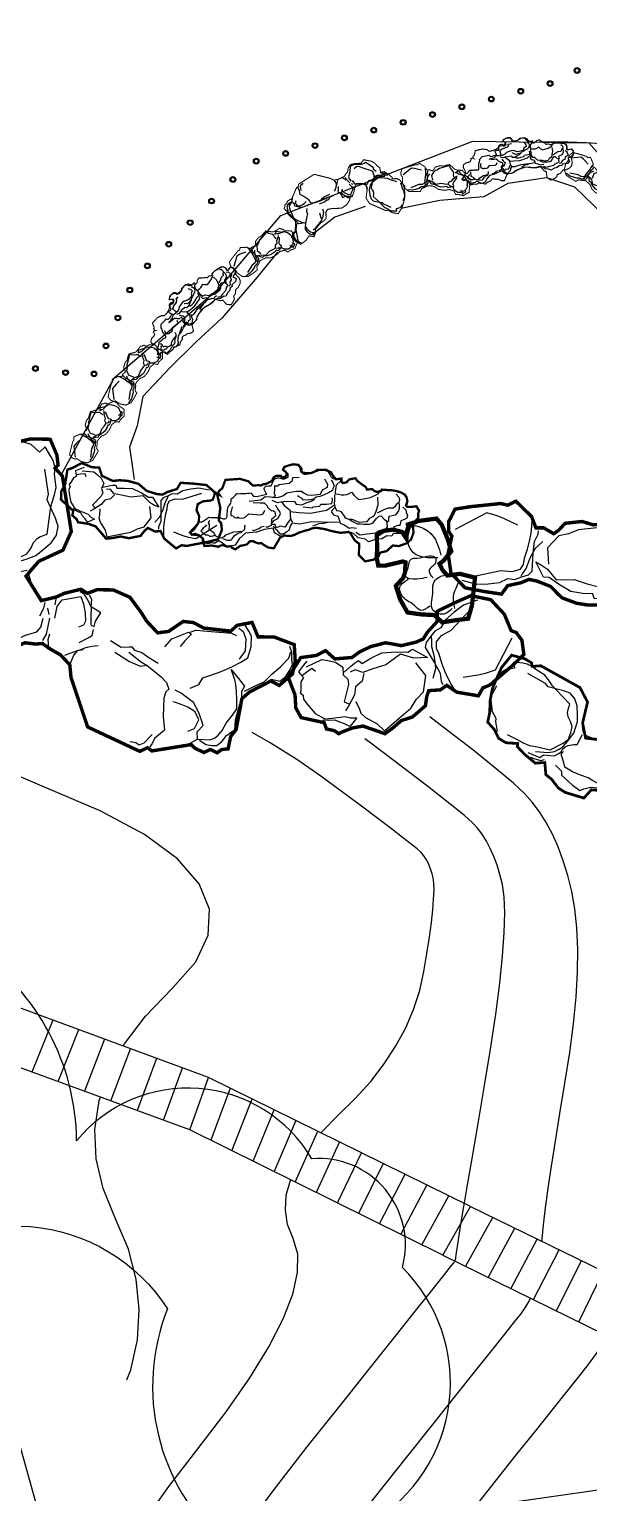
# Model space of a CAD drawing. Extents: x 351134 to 737836, y 2693212 to 3319468.
# Drawn here: x 497323 to 512053, y 3189061 to 3227556 of the extents above; entities that cross this region are included whole.
import ezdxf

# ---------------------------------------------------------------- set-up
doc = ezdxf.new("R2010")
doc.units = 0
doc.linetypes.add('0', pattern=[1, 1])
for name, color, linetype in [('00景观层', 10, 'CONTINUOUS'), ('01佛教小品', 2, 'CONTINUOUS'), ('01小品', 2, 'CONTINUOUS'), ('DGX', 8, 'CONTINUOUS'), ('地类界', 2, '0'), ('房屋2', 8, '0'), ('石头', 4, 'CONTINUOUS')]:
    doc.layers.add(name, color=color, linetype=linetype)

# ---------------------------------------------------------------- blocks, each defined once
blk = doc.blocks.new('石5')
at = {"layer": '石头', "linetype": 'Continuous'}
for p, q in [((637, 1047), (603, 1013)), ((739, 1013), (637, 1047)), ((338, 911), (263, 870)), ((426, 945), (338, 911)), ((535, 972), (426, 945)), ((426, 897), (487, 904)), ((487, 904), (549, 897)), ((603, 1013), (535, 972)), ((882, 952), (739, 1013)), ((896, 911), (882, 952)), ((978, 870), (896, 911)), ((263, 870), (256, 823)), ((256, 823), (276, 659)), ((365, 816), (426, 897)), ((549, 897), (596, 884)), ((596, 884), (685, 884)), ((685, 884), (780, 877)), ((780, 877), (876, 857)), ((876, 857), (910, 802)), ((910, 802), (951, 748)), ((1025, 775), (985, 734)), ((1141, 802), (1025, 775)), ((1236, 797), (1100, 763)), ((1148, 870), (1114, 850)), ((1168, 843), (1141, 802)), ((1216, 877), (1148, 870)), ((1311, 836), (1168, 843)), ((1271, 877), (1216, 877)), ((276, 659), (269, 557)), ((944, 646), (916, 619)), ((964, 647), (937, 579)), ((957, 727), (944, 700)), ((964, 680), (944, 646)), ((951, 748), (957, 727)), ((985, 734), (964, 707)), ((964, 707), (964, 680)), ((998, 688), (964, 647)), ((1087, 729), (978, 613)), ((1039, 729), (998, 688)), ((1100, 763), (1039, 729)), ((1107, 729), (1087, 729)), ((1230, 743), (1107, 729)), ((1318, 756), (1230, 743)), ((1393, 749), (1318, 756)), ((1468, 736), (1393, 749)), ((1591, 722), (1468, 736)), ((1700, 722), (1754, 627)), ((181, 530), (222, 483)), ((269, 557), (297, 510)), ((828, 578), (807, 455)), ((862, 591), (828, 578)), ((916, 619), (862, 591)), ((923, 532), (903, 471)), ((937, 579), (923, 532)), ((978, 613), (937, 552)), ((937, 552), (937, 464)), ((1754, 627), (1761, 593)), ((1761, 593), (1822, 539)), ((1822, 539), (1863, 450)), ((-4, 393), (-4, 284)), ((99, 503), (174, 483)), ((174, 483), (215, 455)), ((222, 483), (344, 408)), ((297, 510), (365, 462)), ((378, 401), (433, 394)), ((392, 483), (446, 428)), ((446, 428), (487, 401)), ((522, 418), (692, 460)), ((692, 460), (781, 453)), ((781, 453), (808, 426)), ((808, 426), (842, 358)), ((903, 471), (903, 423)), ((903, 423), (903, 341)), ((937, 464), (944, 409)), ((944, 409), (978, 362)), ((1863, 450), (1890, 389)), ((1890, 389), (1870, 253)), ((-99, 379), (-31, 318)), ((-31, 318), (-4, 270)), ((-4, 270), (-11, 223)), ((-4, 284), (-4, 250)), ((331, 367), (419, 313)), ((419, 313), (460, 251)), ((440, 326), (501, 292)), ((903, 341), (930, 267)), ((930, 267), (964, 178)), ((978, 362), (1018, 321)), ((1018, 321), (1039, 280)), ((1039, 280), (1046, 246)), ((-11, 141), (-24, 87)), ((-4, 196), (-11, 141)), ((-4, 250), (-4, 196)), ((57, 236), (71, 148)), ((71, 148), (78, 107)), ((188, 149), (188, 197)), ((215, 122), (188, 149)), ((446, 170), (433, 88)), ((460, 251), (446, 170)), ((964, 178), (1012, 110)), ((1046, 246), (1046, 185)), ((1046, 185), (1243, 83)), ((1870, 103), (1890, 144)), ((-936, 59), (-963, 38)), ((-963, 38), (-963, -9)), ((-909, 106), (-936, 59)), ((78, 107), (125, 80)), ((166, 87), (146, 66)), ((146, 66), (187, 39)), ((166, 87), (241, 59)), ((187, 39), (241, -29)), ((283, 102), (215, 122)), ((241, 59), (309, 32)), ((241, -29), (316, 32)), ((365, 88), (283, 102)), ((309, 32), (384, 39)), ((316, 32), (377, 5)), ((433, 88), (365, 88)), ((377, 5), (418, 12)), ((384, 39), (439, 53)), ((439, 53), (473, 80)), ((1012, 110), (1080, 69)), ((1080, 69), (1155, 69)), ((1155, 69), (1332, 83)), ((1243, 83), (1291, 56)), ((1291, 56), (1352, 8)), ((1332, 83), (1373, 56)), ((1352, 8), (1407, -26)), ((1373, 56), (1591, 15)), ((1747, 8), (1836, 56)), ((1774, -53), (1747, 8)), ((1836, 56), (1870, 103)), ((-991, -71), (-1011, -43)), ((-957, -105), (-991, -71)), ((-963, -9), (-916, -98)), ((-916, -213), (-957, -105)), ((-248, -125), (-316, -200)), ((-126, -30), (-248, -125)), ((-105, -98), (-126, -166)), ((-17, -30), (-105, -98)), ((1407, -26), (1522, -53)), ((1522, -53), (1570, -74)), ((1570, -74), (1631, -80)), ((1631, -80), (1679, -74)), ((1679, -74), (1774, -53)), ((-800, -241), (-916, -213)), ((-650, -302), (-800, -241)), ((-276, -213), (-344, -268)), ((-316, -200), (-330, -261)), ((-167, -145), (-276, -213)), ((-207, -254), (-269, -295)), ((-167, -200), (-207, -254)), ((-133, -186), (-167, -200)), ((-126, -166), (-133, -186)), ((-1105, -346), (-1087, -460)), ((-720, -385), (-706, -365)), ((-603, -336), (-650, -302)), ((-589, -370), (-603, -336)), ((-528, -370), (-589, -370)), ((-466, -343), (-528, -370)), ((-344, -268), (-466, -343)), ((-269, -295), (-344, -356)), ((-1101, -473), (-1155, -514)), ((-1087, -460), (-1128, -562)), ((-1087, -460), (-1026, -480)), ((-1026, -480), (-992, -548)), ((-992, -405), (-992, -467)), ((-992, -467), (-931, -528)), ((-856, -521), (-794, -473)), ((-794, -473), (-754, -426)), ((-774, -535), (-713, -494)), ((-754, -426), (-720, -385)), ((-713, -494), (-658, -460)), ((-658, -460), (-617, -419)), ((-229, -460), (-182, -541)), ((-112, -536), (-92, -441)), ((-1183, -562), (-1196, -603)), ((-1196, -603), (-1176, -657)), ((-1155, -514), (-1183, -562)), ((-1128, -562), (-1128, -603)), ((-1128, -603), (-1115, -643)), ((-992, -548), (-951, -548)), ((-951, -548), (-863, -548)), ((-931, -528), (-856, -521)), ((-863, -548), (-774, -535)), ((-645, -548), (-638, -630)), ((-638, -630), (-597, -684)), ((-236, -643), (-270, -589)), ((-182, -541), (-175, -698)), ((-1141, -753), (-1223, -713)), ((-1176, -657), (-1142, -711)), ((-1142, -711), (-1135, -739)), ((-1121, -808), (-1141, -753)), ((-1121, -793), (-1135, -739)), ((-1115, -643), (-1087, -691)), ((-1087, -691), (-1040, -745)), ((-1040, -745), (-992, -820)), ((-597, -684), (-597, -759)), ((-597, -759), (-597, -854)), ((-202, -718), (-236, -643)), ((-182, -766), (-236, -888)), ((-175, -698), (-202, -718)), ((-182, -711), (-182, -766)), ((-1040, -827), (-1121, -793)), ((-924, -909), (-1040, -827)), ((-992, -820), (-951, -875)), ((-951, -875), (-876, -902)), ((-597, -854), (-590, -956)), ((-236, -888), (-311, -1051)), ((-863, -949), (-924, -909)), ((-876, -902), (-808, -922)), ((-822, -963), (-863, -949)), ((-829, -990), (-815, -1099)), ((-788, -1004), (-822, -963)), ((-808, -922), (-747, -936)), ((-706, -977), (-788, -1004)), ((-747, -936), (-706, -943)), ((-706, -943), (-651, -943)), ((-611, -943), (-706, -977)), ((-651, -943), (-611, -943)), ((-590, -956), (-577, -1045)), ((-815, -1099), (-808, -1181)), ((-577, -1045), (-563, -1113)), ((-563, -1113), (-481, -1174)), ((-495, -1113), (-549, -1038)), ((-399, -1154), (-495, -1113)), ((-331, -1154), (-399, -1154)), ((-311, -1051), (-345, -1085)), ((-291, -1126), (-331, -1154)), ((-808, -1249), (-849, -1310)), ((-808, -1181), (-767, -1269)), ((-767, -1269), (-733, -1358)), ((-481, -1174), (-393, -1208)), ((-393, -1208), (-345, -1201)), ((-345, -1201), (-284, -1188)), ((-849, -1310), (-829, -1371)), ((-829, -1371), (-788, -1426)), ((-733, -1358), (-686, -1453)), ((-788, -1426), (-747, -1466)), ((-747, -1466), (-706, -1473)), ((-706, -1473), (-645, -1494)), ((-686, -1453), (-638, -1487)), ((-645, -1494), (-590, -1494))]:
    blk.add_line(p, q, dxfattribs=at)
at = {"layer": '石头', "const_width": 30}
blk.add_lwpolyline([(-262, -1121), (-282, -1253), (-418, -1260), (-467, -1393), (-589, -1537), (-728, -1497), (-827, -1436), (-882, -1293), (-821, -1238), (-849, -1030), (-882, -946), (-1121, -808), (-1163, -742), (-1257, -685), (-1244, -631), (-1257, -583), (-1210, -536), (-1216, -474), (-1155, -413), (-1114, -393), (-1051, -48), (-1012, -22), (-1019, 53), (-665, 413), (-208, 406), (-99, 379), (10, 427), (99, 503), (157, 543), (173, 603), (214, 685), (207, 787), (234, 882), (275, 912), (359, 955), (520, 998), (569, 1110), (780, 1117), (869, 1096), (971, 1028), (1046, 1001), (1100, 879), (1196, 919), (1339, 865), (1441, 811), (1448, 777), (1574, 811), (1666, 790), (1740, 715), (1836, 661), (1848, 552), (1884, 442), (1904, 307), (1897, 178), (1884, 47), (1823, -118), (1674, -127), (1587, -108), (1570, -74), (1482, -111), (1180, -56), (999, -23), (869, 100), (847, 334), (762, 482), (515, 428), (501, 292), (508, 214), (493, 66), (440, 24), (442, -66), (393, -199), (283, -316), (123, -365), (38, -384), (-92, -441), (-112, -536), (-72, -686), (-112, -768), (-187, -836), (-291, -1051), (-262, -1121)], close=True, dxfattribs=at)
blk = doc.blocks.new('石6')
at = {"layer": '石头', "linetype": 'Continuous'}
for p, q in [((-651, 590), (-719, 577)), ((-719, 577), (-719, 543)), ((-719, 543), (-719, 509)), ((-712, 529), (-664, 529)), ((-664, 529), (-610, 522)), ((-603, 597), (-651, 590)), ((-637, 563), (-494, 522)), ((-610, 522), (-603, 482)), ((-494, 522), (-460, 482)), ((-821, 393), (-841, 366)), ((-814, 434), (-828, 427)), ((-828, 427), (-821, 393)), ((-760, 495), (-814, 434)), ((-719, 509), (-760, 495)), ((-460, 482), (-419, 427)), ((-419, 427), (-399, 352)), ((-841, 366), (-848, 312)), ((-848, 312), (-848, 203)), ((-399, 352), (-440, 298)), ((-440, 298), (-433, 243)), ((-419, 312), (-344, 312)), ((-331, 264), (-378, 277)), ((-344, 312), (-296, 312)), ((-296, 203), (-331, 264)), ((-296, 312), (-256, 305)), ((-256, 305), (-249, 264)), ((-249, 264), (-160, 250)), ((-848, 203), (-814, 114)), ((-460, 203), (-589, 114)), ((-426, 148), (-480, 101)), ((-433, 243), (-460, 203)), ((-351, 148), (-426, 148)), ((-296, 189), (-351, 148)), ((-208, 169), (-296, 203)), ((-99, 121), (-208, 169)), ((-160, 250), (-58, 223)), ((-58, 223), (44, 148)), ((44, 148), (119, 80)), ((-800, 80), (-835, 114)), ((-814, 114), (-760, 73)), ((-753, 46), (-800, 80)), ((-760, 73), (-664, 12)), ((-739, 12), (-753, 46)), ((-712, -35), (-739, 12)), ((-664, 12), (-637, -29)), ((-583, 60), (-630, 46)), ((-589, 114), (-562, 67)), ((-480, 101), (-583, 60)), ((-508, 51), (-528, -24)), ((58, 107), (-99, 121)), ((126, 5), (58, 107)), ((119, 80), (167, 73)), ((173, -35), (126, 5)), ((167, 73), (221, -69)), ((262, 10), (235, -146)), ((296, 37), (262, 10)), ((364, 51), (296, 37)), ((310, -24), (350, 24)), ((350, 24), (364, 44)), ((419, 65), (364, 51)), ((480, 51), (419, 65)), ((555, 78), (480, 51)), ((534, -24), (786, 3)), ((657, 78), (555, 78)), ((759, 71), (657, 78)), ((882, 24), (759, 71)), ((-692, -83), (-712, -35)), ((-651, -76), (-692, -83)), ((-596, -63), (-651, -76)), ((-637, -29), (-596, -63)), ((-528, -24), (-542, -58)), ((-542, -58), (-535, -112)), ((-535, -112), (-494, -221)), ((105, -180), (112, -37)), ((221, -69), (173, -35)), ((214, -187), (269, -105)), ((269, -105), (310, -24)), ((316, -112), (282, -187)), ((330, -58), (316, -112)), ((364, -17), (330, -58)), ((364, -17), (439, -3)), ((439, -3), (534, -24)), ((-494, -221), (-487, -309)), ((-4, -275), (105, -180)), ((139, -241), (214, -187)), ((214, -248), (173, -309)), ((235, -146), (214, -248)), ((255, -255), (235, -323)), ((282, -187), (255, -255)), ((-487, -309), (-317, -309)), ((-317, -309), (-181, -309)), ((-181, -309), (-92, -282)), ((-92, -282), (-4, -275)), ((173, -309), (167, -337)), ((221, -384), (214, -432)), ((235, -323), (221, -384)), ((344, -405), (453, -473)), ((453, -473), (514, -507)), ((514, -507), (602, -541)), ((602, -541), (895, -425))]:
    blk.add_line(p, q, dxfattribs=at)
at = {"layer": '石头', "const_width": 30}
blk.add_lwpolyline([(-964, 257), (-944, 352), (-875, 441), (-814, 611), (-753, 618), (-622, 657), (-507, 582), (-418, 561), (-404, 453), (-282, 364), (-200, 357), (-98, 330), (25, 269), (59, 228), (113, 160), (229, 99), (297, 78), (365, 99), (488, 113), (549, 181), (706, 140), (862, 92), (971, -49), (978, -223), (929, -371), (952, -413), (945, -498), (876, -603), (740, -610), (665, -610), (474, -610), (413, -589), (338, -616), (215, -467), (188, -365), (120, -358), (38, -297), (-9, -324), (-71, -378), (-221, -378), (-316, -338), (-418, -338), (-500, -331), (-547, -249), (-602, -154), (-684, -106), (-779, -72), (-806, -66), (-820, -18), (-861, 36), (-840, 91)], close=True, dxfattribs=at)
blk = doc.blocks.new('gergerg')
at = {"layer": '00景观层', "color": 250, "const_width": 100, "elevation": 0}
blk.add_lwpolyline([(1456201, 2311142), (1455928, 2311227), (1455612, 2311253), (1455569, 2311479), (1455589, 2311589), (1455439, 2311749), (1455279, 2311839), (1455139, 2311819), (1455069, 2311929), (1455229, 2312069), (1455319, 2312129), (1455479, 2312269), (1455534, 2312408), (1455570, 2312595), (1455490, 2312857), (1455579, 2313110), (1455853, 2313205), (1456087, 2313185), (1456258, 2313205), (1456355, 2313382), (1456369, 2313444), (1456515, 2313433), (1456587, 2313377), (1456536, 2313483), (1456606, 2313562), (1456747, 2313648), (1456935, 2313992), (1457570, 2313945), (1457923, 2313789), (1458096, 2313571), (1458327, 2313557), (1458452, 2313529), (1458542, 2313566), (1458648, 2313559), (1458822, 2313615), (1458951, 2313658), (1459040, 2313798), (1459161, 2313853), (1459367, 2313830), (1459409, 2313729), (1459563, 2313757), (1459628, 2313828), (1459631, 2313917), (1459589, 2313979), (1459499, 2314069), (1459569, 2314189), (1459789, 2314229), (1459969, 2314249), (1460199, 2314189), (1460309, 2314009), (1460289, 2313869), (1460399, 2313759), (1460719, 2313759), (1460869, 2313799), (1461079, 2313849), (1461349, 2313799), (1461569, 2313669), (1461639, 2313489), (1461749, 2313329), (1461979, 2313329), (1461959, 2313189), (1462017, 2313127), (1462017, 2313127), (1462085, 2313127), (1462178, 2313133), (1462315, 2313245), (1462594, 2313257), (1462650, 2313140), (1462749, 2313034), (1462858, 2312927), (1462985, 2312810), (1463030, 2312687), (1463157, 2312687), (1463265, 2312672), (1463339, 2312579), (1463442, 2312530), (1463511, 2312535), (1463629, 2312539), (1463669, 2312599), (1463979, 2312529), (1464139, 2312499), (1464329, 2312429), (1464479, 2312359), (1464599, 2312269), (1464689, 2312129), (1464709, 2311939), (1464619, 2311759), (1464669, 2311689), (1464789, 2311669), (1465069, 2311659), (1465159, 2311449), (1465099, 2311339), (1465079, 2311199), (1465069, 2311099), (1464919, 2311019), (1464822, 2310896), (1464787, 2310756), (1464780, 2310539), (1464632, 2310259), (1464429, 2310119), (1464058, 2310042), (1463799, 2310105), (1463498, 2309902), (1463203, 2309874), (1463105, 2309713), (1462867, 2309608), (1462496, 2309587), (1462265, 2309902), (1462349, 2310392), (1462180, 2310553), (1462029, 2310909), (1461959, 2310969), (1461819, 2310969), (1461619, 2310979), (1461459, 2311029), (1461189, 2311129), (1460969, 2311229), (1460819, 2311279), (1460589, 2311349), (1460369, 2311349), (1460259, 2311309), (1460059, 2311289), (1459819, 2311249), (1459629, 2311189), (1459429, 2311149), (1459149, 2311209), (1458943, 2311139), (1458614, 2310722), (1458373, 2310791), (1458201, 2310928), (1458107, 2311027), (1457991, 2311023), (1457844, 2311097), (1457747, 2311166), (1457624, 2311182), (1457465, 2311054), (1457299, 2311043), (1457167, 2311035), (1456931, 2310915), (1456796, 2311008), (1456769, 2311079), (1456579, 2311089), (1456449, 2311169), (1456341, 2311176), (1456171, 2311117)], dxfattribs=at)
at = {"layer": '00景观层', "color": 250}
blk.add_lwpolyline([(1456605, 2311073), (1456331, 2311340, 0.371395), (1456185, 2311349, -0.254514), (1456010, 2311323, 0.108489), (1455889, 2311339, -0.108489), (1455686, 2311365, -0.512215), (1455642, 2311518, 0.198659), (1455355, 2311752, 0.043195), (1455227, 2311778, -0.840087), (1455216, 2311983, 0.128081), (1455498, 2312285, -0.448254), (1455615, 2312313, 0.100532), (1455985, 2312479, 0.056225), (1456359, 2312410, -0.148682), (1456563, 2312332, 0.593757), (1456794, 2312433, -0.056677), (1456873, 2312765, 0.047556), (1456886, 2312816, 0.263545), (1457068, 2313134, 0.068737), (1457338, 2313324, 0.036657), (1457978, 2313269, 0.337606), (1458122, 2313089, 0.033216), (1458643, 2313111, -0.151559), (1458567, 2313377, -0.325731), (1458618, 2313444, -0.14928), (1458889, 2313442, -0.078486), (1459047, 2313698, -0.331945), (1459262, 2313746, 0.009939), (1459482, 2313653), (1459672, 2313718), (1459698, 2313871), (1459469, 2314077), (1459711, 2314229), (1459885, 2314239, -0.319141), (1460228, 2314082), (1460253, 2313882), (1460530, 2313801), (1460799, 2313787), (1460986, 2313881), (1461388, 2313834), (1461510, 2313550, 0.447797), (1461912, 2313358), (1461941, 2313228), (1461712, 2313074, 0.065249), (1461611, 2312706), (1461752, 2312667), (1461892, 2312628, 0.188649), (1462328, 2312671), (1462429, 2312509), (1462594, 2312316), (1462809, 2312314), (1463124, 2312322), (1463482, 2312432), (1463608, 2312590), (1463967, 2312539, -0.062162), (1464630, 2312276, -0.238687), (1464678, 2311841, -0.119042), (1464627, 2311764), (1464742, 2311687), (1465047, 2311679), (1465111, 2311458), (1465110, 2311223), (1464904, 2311046), (1464501, 2310978), (1464568, 2310690), (1464340, 2310550), (1463882, 2310618), (1463811, 2310517), (1463594, 2310569), (1463363, 2310468), (1463137, 2310485), (1462773, 2310421), (1462646, 2310550), (1462340, 2310654), (1462169, 2310862), (1461951, 2310989), (1461650, 2310991), (1461276, 2311092), (1461056, 2311208), (1460621, 2311310), (1460130, 2311319), (1459785, 2311261), (1459628, 2311185), (1459590, 2311134), (1458964, 2311204), (1458734, 2311395), (1458709, 2311600), (1458322, 2311603), (1457961, 2311532), (1457480, 2311558), (1457171, 2311342), (1456951, 2311101)], format="xyb", close=True, dxfattribs=at)
for points in [[(1458866, 2312936), (1459006, 2312970), (1458985, 2313085), (1459022, 2313297), (1459043, 2313435), (1459134, 2313392), (1459242, 2313459), (1459677, 2313457), (1459838, 2313555), (1459873, 2313684), (1460149, 2313652)], [(1461243, 2313430), (1461335, 2313166), (1461313, 2313024), (1461070, 2312940), (1460955, 2312775), (1460585, 2312783), (1460423, 2312817), (1460257, 2312922), (1460161, 2313012), (1459948, 2313050), (1459763, 2313044), (1459515, 2313032), (1459322, 2312935), (1459062, 2312894), (1458880, 2312939), (1458779, 2312957), (1458557, 2313006), (1458346, 2312897), (1457837, 2312900)], [(1461531, 2313316), (1461576, 2313240), (1461613, 2313053), (1461543, 2312945), (1461516, 2312865), (1461335, 2312787), (1461135, 2312731), (1460936, 2312685), (1460771, 2312678), (1460662, 2312604), (1460477, 2312598), (1460171, 2312633), (1460146, 2312706), (1460010, 2312810), (1459984, 2312863)], [(1456007, 2312329), (1455967, 2312295), (1455924, 2312235), (1455956, 2312158), (1455935, 2312059), (1455916, 2311973), (1455950, 2311920), (1456032, 2311850), (1456078, 2311797), (1456110, 2311731), (1456152, 2311628), (1456212, 2311585), (1456297, 2311553), (1456393, 2311496), (1456547, 2311534), (1456615, 2311604), (1456976, 2311683), (1457338, 2311667)], [(1457070, 2312776), (1457041, 2312729), (1457009, 2312643), (1456965, 2312559), (1456953, 2312409), (1457027, 2312391), (1457095, 2312298), (1457181, 2312278), (1457256, 2312272)], [(1457222, 2312311), (1457292, 2312255), (1457427, 2312219), (1457541, 2312235), (1457739, 2312370), (1458230, 2312256), (1458357, 2312283), (1458457, 2312438)], [(1457998, 2312837), (1457998, 2312837), (1457998, 2312837), (1458295, 2312785), (1458481, 2312759), (1458594, 2312605), (1458589, 2312544), (1458750, 2312367), (1458812, 2312372), (1458889, 2312304), (1458884, 2312120), (1458807, 2312054), (1458688, 2311981), (1458637, 2311728), (1458490, 2311678), (1458398, 2311696)], [(1458953, 2312597), (1459011, 2312418), (1459092, 2312278), (1459104, 2312164), (1459025, 2312078), (1458956, 2311981), (1458775, 2311913), (1458687, 2311837), (1458651, 2311768)], [(1458722, 2311692), (1458845, 2311505), (1458930, 2311381), (1458993, 2311304), (1459125, 2311283), (1459276, 2311374), (1459392, 2311416), (1459467, 2311575), (1459534, 2311651), (1459593, 2311739), (1459532, 2311878), (1459547, 2312072), (1459571, 2312244), (1459382, 2312454), (1459246, 2312691), (1459060, 2312675), (1458844, 2312805)], [(1459256, 2312666), (1459341, 2312690), (1459494, 2312678), (1459798, 2312623), (1459861, 2312505), (1460102, 2312434), (1460307, 2312496), (1460535, 2312541), (1460535, 2312541), (1460681, 2312604)], [(1460142, 2312347), (1460384, 2312276), (1460535, 2312244), (1460579, 2312281), (1460865, 2312259), (1460934, 2312346), (1461168, 2312317), (1461414, 2312308), (1461456, 2312448), (1461464, 2312550)], [(1461583, 2312670), (1461550, 2312412), (1461509, 2312292), (1461526, 2312116), (1461576, 2311969), (1461678, 2311950), (1461746, 2311904), (1461901, 2311622)], [(1464269, 2312312), (1464367, 2312170), (1464371, 2312060), (1464324, 2311930), (1464196, 2311855), (1464128, 2311763), (1464051, 2311720), (1463823, 2311762), (1463735, 2311733), (1463635, 2311704), (1463313, 2311605)], [(1455830, 2312155), (1455789, 2312108), (1455669, 2312030), (1455602, 2311972), (1455549, 2311939), (1455594, 2311873), (1455664, 2311804), (1455722, 2311737), (1455808, 2311718), (1455903, 2311647), (1455977, 2311629), (1456053, 2311636), (1456105, 2311657)], [(1456444, 2311470), (1456632, 2311368), (1456791, 2311348), (1456865, 2311389), (1456983, 2311518), (1457181, 2311607), (1457296, 2311604), (1457466, 2311736), (1457495, 2311861), (1457520, 2311906)], [(1457783, 2311654), (1457856, 2311623), (1457945, 2311629), (1458010, 2311661), (1458098, 2311667), (1458199, 2311734), (1458324, 2311739)], [(1459532, 2311986), (1459502, 2311876), (1459402, 2311771), (1459334, 2311694), (1459221, 2311569), (1459022, 2311647), (1458969, 2311616), (1458842, 2311589), (1458821, 2311741), (1458685, 2311767)], [(1459559, 2312218), (1459915, 2312127), (1460419, 2312025), (1461135, 2312056), (1461524, 2312238)], [(1459582, 2311717), (1459888, 2311630), (1460415, 2311651), (1461328, 2311491), (1461638, 2311466)], [(1461515, 2312107), (1461373, 2311995), (1461347, 2311935), (1461409, 2311807), (1461587, 2311721), (1461633, 2311522), (1461645, 2311408), (1461840, 2311280), (1462013, 2311123), (1462127, 2311134), (1462329, 2311087)], [(1463431, 2312297), (1463391, 2311950), (1463269, 2311682), (1463156, 2311496), (1463081, 2311465), (1462943, 2311427), (1462811, 2311292), (1462483, 2311318), (1462309, 2311429), (1462192, 2311487), (1462071, 2311509), (1461872, 2311610)], [(1464466, 2311704), (1464588, 2311579), (1464579, 2311465), (1464615, 2311297), (1464575, 2311201), (1464473, 2311160), (1464305, 2311124), (1464224, 2310933), (1464142, 2310939), (1463974, 2310903), (1463812, 2310735), (1463648, 2310748)], [(1464334, 2311890), (1464334, 2311890), (1464334, 2311890), (1464298, 2311671), (1464258, 2311576), (1464168, 2311484), (1464096, 2311407), (1463814, 2311380), (1463778, 2311350), (1463774, 2311301), (1463765, 2311186), (1463662, 2311128)], [(1460450, 2311461), (1460742, 2311512), (1460928, 2311498), (1461142, 2311518)], [(1462090, 2311483), (1462152, 2311429), (1462293, 2311336), (1462386, 2311262), (1462484, 2311254), (1462678, 2311206), (1462907, 2311172), (1463073, 2311191), (1463252, 2311375), (1463399, 2311477)], [(1463399, 2311477), (1463482, 2311446), (1463580, 2311304), (1463683, 2311211), (1463674, 2310943), (1463620, 2310886), (1463545, 2310856), (1463447, 2310851), (1463273, 2310816), (1463133, 2310742), (1462756, 2310760), (1462451, 2310759), (1462278, 2310902)]]:
    blk.add_lwpolyline(points, dxfattribs=at)
blk = doc.blocks.new('A$C3C1B16A1')
at = {"layer": '石头', "linetype": 'Continuous', "const_width": 90}
blk.add_lwpolyline([(1427, 1117), (1342, 1033), (1237, 844), (1279, 802), (1658, 718), (1784, 655), (1742, 487), (1658, 340), (1532, 67), (1363, 46), (1174, 109), (1027, 235), (1006, 382), (943, 277), (837, 172), (627, 172), (248, 298), (206, 466), (227, 802), (269, 1054), (501, 1159), (606, 1180), (606, 1327), (564, 1475), (311, 1559), (59, 1769), (375, 2273), (564, 2483), (816, 2399), (1090, 2315), (1174, 2105), (1406, 1979), (1658, 1811), (1679, 1496), (1637, 1201)], close=True, dxfattribs=at)
at = {"layer": '石头', "linetype": 'Continuous'}
for points in [[(774, 2147), (1006, 2168), (1153, 2000), (1006, 1685), (901, 1496), (585, 1454), (396, 1643), (585, 1853), (732, 2168)], [(1174, 1895), (1384, 1895), (1490, 1685), (1574, 1559), (1553, 1243), (1427, 1201), (1321, 1180)], [(964, 1327), (1174, 1264), (1363, 1117), (1216, 949), (1132, 844), (922, 886), (627, 1033), (690, 1138), (858, 1201), (858, 1391)], [(585, 1054), (880, 886), (985, 760), (1006, 487), (922, 340), (774, 214), (648, 298), (543, 424), (480, 571), (501, 1033)]]:
    blk.add_spline(points, degree=3, dxfattribs=at)

msp = doc.modelspace()

# ---------------------------------------------------------------- linework, layer by layer
at = {"layer": '00景观层', "color": 5, "linetype": 'Continuous', "elevation": -355302, "flags": 128}
msp.add_lwpolyline([(510637, 3224589, -0.03152), (512611, 3224528, 0.427757), (526103, 3236237, -0.757242), (538884, 3239189, 0.631619), (550211, 3239578)], format="xyb", dxfattribs=at)
msp.add_lwpolyline([(510637, 3224589, -0.03152), (512611, 3224528, 0.427757), (526103, 3236237, -0.757242), (538884, 3239189, 0.631619), (550211, 3239578)], format="xyb", dxfattribs=at)
at = {"layer": '00景观层', "color": 7, "elevation": -355302, "flags": 128}
for points in [[(498190, 3215880), (499560, 3218388), (502331, 3220751), (503947, 3222657), (508999, 3224614), (512059, 3224567), (514111, 3222246), (514928, 3219654), (515477, 3218802), (516858, 3217835), (518087, 3217119), (519334, 3215658), (521371, 3215152), (522901, 3215187), (523984, 3214698), (525066, 3213136), (525333, 3212346), (525251, 3211200), (524886, 3209461), (524202, 3208873), (522775, 3208546)], [(498190, 3215880), (499560, 3218388), (502331, 3220751), (503947, 3222657), (508999, 3224614), (512059, 3224567), (514111, 3222246), (514928, 3219654), (515477, 3218802), (516858, 3217835), (518087, 3217119), (519334, 3215658), (521371, 3215152), (522901, 3215187), (523984, 3214698), (525066, 3213136), (525333, 3212346), (525251, 3211200), (524886, 3209461), (524202, 3208873), (522775, 3208546)], [(513337, 3221346), (512934, 3222199), (511687, 3223399), (510951, 3223644), (509919, 3223497), (509291, 3223150), (508135, 3223055), (507408, 3222904), (507114, 3222839)], [(513337, 3221346), (512934, 3222199), (511687, 3223399), (510951, 3223644), (509919, 3223497), (509291, 3223150), (508135, 3223055), (507408, 3222904), (507114, 3222839)], [(506171, 3222891), (505369, 3222613), (504780, 3222155)], [(506171, 3222891), (505369, 3222613), (504780, 3222155)], [(520966, 3183248), (519969, 3190227), (486262, 3185410)]]:
    msp.add_lwpolyline(points, dxfattribs=at)
at = {"layer": '00景观层', "color": 8, "linetype": 'Continuous', "elevation": -355302, "flags": 128}
msp.add_lwpolyline([(503863, 3221697), (503326, 3221036), (502403, 3219970), (501722, 3219336), (501024, 3218652), (500314, 3217897), (500166, 3217128), (499967, 3216563), (500035, 3216082), (500088, 3215716)], dxfattribs=at)
msp.add_lwpolyline([(503863, 3221697), (503326, 3221036), (502403, 3219970), (501722, 3219336), (501024, 3218652), (500314, 3217897), (500166, 3217128), (499967, 3216563), (500035, 3216082), (500088, 3215716)], dxfattribs=at)
at = {"layer": '00景观层', "color": 8, "linetype": '0'}
for points, elevation in [([(502041, 3199983), (487693, 3205273)], -333119), ([(501547, 3198608), (486992, 3203927)], -333075), ([(497942, 3201495), (497388, 3200127)], -332705), ([(498081, 3199874), (498625, 3201243)], -332737), ([(499308, 3200991), (498774, 3199621)], -332843), ([(499467, 3199367), (499991, 3200739)], -332872), ([(500674, 3200487), (500161, 3199114)], -332981), ([(500854, 3198861), (501358, 3200235)], -333007), ([(501547, 3198608), (502041, 3199983)], -333075), ([(508944, 3196590), (502041, 3199983)], -335510), ([(502616, 3199700), (502102, 3198333)], -333318), ([(502658, 3198058), (503191, 3199418)], -333477), ([(503214, 3197783), (503767, 3199135)], -333678), ([(508215, 3195309), (501547, 3198608)], -335487), ([(504342, 3198852), (503770, 3197508)], -333916), ([(504325, 3197233), (504917, 3198569)], -334080), ([(505493, 3198287), (504881, 3196958)], -334315), ([(505437, 3196683), (506068, 3198004)], -334482), ([(506643, 3197721), (505992, 3196408)], -334713), ([(506548, 3196133), (507218, 3197438)], -334884), ([(507794, 3197156), (507104, 3195858)], -335112), ([(507660, 3195584), (508369, 3196873)], -335286), ([(508215, 3195309), (508944, 3196590)], -335487), ([(509527, 3196306), (508811, 3195017)], -335780), ([(508944, 3196590), (517692, 3192327)], -335510), ([(509407, 3194725), (510111, 3196022)], -336028), ([(510694, 3195738), (510003, 3194433)], -336320), ([(508215, 3195309), (517154, 3190929)], -335487), ([(510599, 3194141), (511277, 3195453)], -336569), ([(511860, 3195169), (511195, 3193849)], -336859), ([(511791, 3193557), (512443, 3194885)], -337110)]:
    msp.add_lwpolyline(points, dxfattribs=dict(at, elevation=elevation))
at = {"layer": '00景观层', "color": 1, "elevation": -355302, "flags": 128}
msp.add_lwpolyline([(519969, 3190227), (476659, 3184038)], dxfattribs=at)
at = {"layer": '00景观层', "color": 1, "linetype": '0'}
for centre, radius in [((511745, 3226472, -552317), 75), ((511745, 3226472, -552317), 75), ((511745, 3226472, -552317), 50), ((511745, 3226472, -552317), 50), ((510262, 3225925, -552317), 75), ((510262, 3225925, -552317), 75), ((510262, 3225925, -552317), 50), ((510262, 3225925, -552317), 50), ((511035, 3226129, -552317), 75), ((511035, 3226129, -552317), 75), ((511035, 3226129, -552317), 50), ((511035, 3226129, -552317), 50), ((508714, 3225516, -552317), 75), ((508714, 3225516, -552317), 75), ((508714, 3225516, -552317), 50), ((508714, 3225516, -552317), 50), ((509488, 3225720, -552317), 75), ((509488, 3225720, -552317), 75), ((509488, 3225720, -552317), 50), ((509488, 3225720, -552317), 50), ((507167, 3225108, -552317), 75), ((507167, 3225108, -552317), 75), ((507941, 3225312, -552317), 75), ((507941, 3225312, -552317), 75), ((507941, 3225312, -552317), 50), ((507941, 3225312, -552317), 50), ((506394, 3224904, -552317), 75), ((506394, 3224904, -552317), 75), ((506394, 3224904, -552317), 50), ((506394, 3224904, -552317), 50), ((507167, 3225108, -552317), 50), ((507167, 3225108, -552317), 50), ((504847, 3224495, -552317), 75), ((504847, 3224495, -552317), 75), ((504847, 3224495, -552317), 50), ((504847, 3224495, -552317), 50), ((505620, 3224699, -552317), 75), ((505620, 3224699, -552317), 75), ((505620, 3224699, -552317), 50), ((505620, 3224699, -552317), 50), ((503300, 3224087, -552317), 75), ((503300, 3224087, -552317), 75), ((503300, 3224087, -552317), 50), ((503300, 3224087, -552317), 50), ((504073, 3224291, -552317), 75), ((504073, 3224291, -552317), 75), ((504073, 3224291, -552317), 50), ((504073, 3224291, -552317), 50), ((502686, 3223606, -552317), 75), ((502686, 3223606, -552317), 75), ((502686, 3223606, -552317), 50), ((502686, 3223606, -552317), 50), ((502123, 3223038, -552317), 75), ((502123, 3223038, -552317), 75), ((502123, 3223038, -552317), 50), ((502123, 3223038, -552317), 50), ((501560, 3222470, -552317), 75), ((501560, 3222470, -552317), 75), ((501560, 3222470, -552317), 50), ((501560, 3222470, -552317), 50), ((500997, 3221901, -552317), 75), ((500997, 3221901, -552317), 75), ((500997, 3221901, -552317), 50), ((500997, 3221901, -552317), 50), ((500434, 3221333, -552317), 75), ((500434, 3221333, -552317), 75), ((500434, 3221333, -552317), 50), ((500434, 3221333, -552317), 50), ((499970, 3220698, -552317), 75), ((499970, 3220698, -552317), 75), ((499970, 3220698, -552317), 50), ((499970, 3220698, -552317), 50), ((499657, 3219962, -552317), 75), ((499657, 3219962, -552317), 75), ((499657, 3219962, -552317), 50), ((499657, 3219962, -552317), 50), ((499343, 3219226, -552317), 75), ((499343, 3219226, -552317), 75), ((499343, 3219226, -552317), 50), ((499343, 3219226, -552317), 50), ((497487, 3218633, -552317), 75), ((497487, 3218633, -552317), 75), ((497487, 3218633, -552317), 50), ((497487, 3218633, -552317), 50), ((498280, 3218524, -552317), 75), ((498280, 3218524, -552317), 75), ((498280, 3218524, -552317), 50), ((498280, 3218524, -552317), 50), ((499029, 3218490, -345704), 75), ((499029, 3218490, -345704), 75), ((499029, 3218490, -345704), 50), ((499029, 3218490, -345704), 50)]:
    msp.add_circle(centre, radius, dxfattribs=at)
at = {"layer": '00景观层', "color": 2, "linetype": '0'}
for centre, radius in [((511745, 3226472, -552317), 75), ((511745, 3226472, -552317), 75), ((511745, 3226472, -552317), 50), ((511745, 3226472, -552317), 50), ((510262, 3225925, -552317), 75), ((510262, 3225925, -552317), 75), ((510262, 3225925, -552317), 50), ((510262, 3225925, -552317), 50), ((511035, 3226129, -552317), 75), ((511035, 3226129, -552317), 75), ((511035, 3226129, -552317), 50), ((511035, 3226129, -552317), 50), ((508714, 3225516, -552317), 75), ((508714, 3225516, -552317), 75), ((508714, 3225516, -552317), 50), ((508714, 3225516, -552317), 50), ((509488, 3225720, -552317), 75), ((509488, 3225720, -552317), 75), ((509488, 3225720, -552317), 50), ((509488, 3225720, -552317), 50), ((507167, 3225108, -552317), 75), ((507167, 3225108, -552317), 75), ((507941, 3225312, -552317), 75), ((507941, 3225312, -552317), 75), ((507941, 3225312, -552317), 50), ((507941, 3225312, -552317), 50), ((506394, 3224904, -552317), 75), ((506394, 3224904, -552317), 75), ((506394, 3224904, -552317), 50), ((506394, 3224904, -552317), 50), ((507167, 3225108, -552317), 50), ((507167, 3225108, -552317), 50), ((504847, 3224495, -552317), 75), ((504847, 3224495, -552317), 75), ((504847, 3224495, -552317), 50), ((504847, 3224495, -552317), 50), ((505620, 3224699, -552317), 75), ((505620, 3224699, -552317), 75), ((505620, 3224699, -552317), 50), ((505620, 3224699, -552317), 50), ((503300, 3224087, -552317), 75), ((503300, 3224087, -552317), 75), ((503300, 3224087, -552317), 50), ((503300, 3224087, -552317), 50), ((504073, 3224291, -552317), 75), ((504073, 3224291, -552317), 75), ((504073, 3224291, -552317), 50), ((504073, 3224291, -552317), 50), ((502686, 3223606, -552317), 75), ((502686, 3223606, -552317), 75), ((502686, 3223606, -552317), 50), ((502686, 3223606, -552317), 50), ((502123, 3223038, -552317), 75), ((502123, 3223038, -552317), 75), ((502123, 3223038, -552317), 50), ((502123, 3223038, -552317), 50), ((501560, 3222470, -552317), 75), ((501560, 3222470, -552317), 75), ((501560, 3222470, -552317), 50), ((501560, 3222470, -552317), 50), ((500997, 3221901, -552317), 75), ((500997, 3221901, -552317), 75), ((500997, 3221901, -552317), 50), ((500997, 3221901, -552317), 50), ((500434, 3221333, -552317), 75), ((500434, 3221333, -552317), 75), ((500434, 3221333, -552317), 50), ((500434, 3221333, -552317), 50), ((499970, 3220698, -552317), 75), ((499970, 3220698, -552317), 75), ((499970, 3220698, -552317), 50), ((499970, 3220698, -552317), 50), ((499657, 3219962, -552317), 75), ((499657, 3219962, -552317), 75), ((499657, 3219962, -552317), 50), ((499657, 3219962, -552317), 50), ((499343, 3219226, -552317), 75), ((499343, 3219226, -552317), 75), ((499343, 3219226, -552317), 50), ((499343, 3219226, -552317), 50), ((497487, 3218633, -552317), 75), ((497487, 3218633, -552317), 75), ((497487, 3218633, -552317), 50), ((497487, 3218633, -552317), 50), ((498280, 3218524, -552317), 75), ((498280, 3218524, -552317), 75), ((498280, 3218524, -552317), 50), ((498280, 3218524, -552317), 50), ((499029, 3218490, -345704), 75), ((499029, 3218490, -345704), 75), ((499029, 3218490, -345704), 50), ((499029, 3218490, -345704), 50)]:
    msp.add_circle(centre, radius, dxfattribs=at)
at = {"layer": '01佛教小品', "color": 2, "linetype": '0'}
for centre, radius in [((511745, 3226472, -552317), 75), ((511745, 3226472, -552317), 50), ((510262, 3225925, -552317), 75), ((510262, 3225925, -552317), 50), ((511035, 3226129, -552317), 75), ((511035, 3226129, -552317), 50), ((508714, 3225516, -552317), 75), ((508714, 3225516, -552317), 50), ((509488, 3225720, -552317), 75), ((509488, 3225720, -552317), 50), ((507167, 3225108, -552317), 75), ((507941, 3225312, -552317), 75), ((507941, 3225312, -552317), 50), ((506394, 3224904, -552317), 75), ((506394, 3224904, -552317), 50), ((507167, 3225108, -552317), 50), ((504847, 3224495, -552317), 75), ((504847, 3224495, -552317), 50), ((505620, 3224699, -552317), 75), ((505620, 3224699, -552317), 50), ((503300, 3224087, -552317), 75), ((503300, 3224087, -552317), 50), ((504073, 3224291, -552317), 75), ((504073, 3224291, -552317), 50), ((502686, 3223606, -552317), 75), ((502686, 3223606, -552317), 50), ((502123, 3223038, -552317), 75), ((502123, 3223038, -552317), 50), ((501560, 3222470, -552317), 75), ((501560, 3222470, -552317), 50), ((500997, 3221901, -552317), 75), ((500997, 3221901, -552317), 50), ((500434, 3221333, -552317), 75), ((500434, 3221333, -552317), 50), ((499970, 3220698, -552317), 75), ((499970, 3220698, -552317), 50), ((499657, 3219962, -552317), 75), ((499657, 3219962, -552317), 50), ((499343, 3219226, -552317), 75), ((499343, 3219226, -552317), 50), ((497487, 3218633, -552317), 75), ((497487, 3218633, -552317), 50), ((498280, 3218524, -552317), 75), ((498280, 3218524, -552317), 50), ((499029, 3218490, -345704), 75), ((499029, 3218490, -345704), 50)]:
    msp.add_circle(centre, radius, dxfattribs=at)
at = {"layer": '01小品', "color": 2, "linetype": '0'}
for centre, radius in [((511745, 3226472, -552317), 75), ((511745, 3226472, -552317), 50), ((510262, 3225925, -552317), 75), ((510262, 3225925, -552317), 50), ((511035, 3226129, -552317), 75), ((511035, 3226129, -552317), 50), ((508714, 3225516, -552317), 75), ((508714, 3225516, -552317), 50), ((509488, 3225720, -552317), 75), ((509488, 3225720, -552317), 50), ((507167, 3225108, -552317), 75), ((507941, 3225312, -552317), 75), ((507941, 3225312, -552317), 50), ((506394, 3224904, -552317), 75), ((506394, 3224904, -552317), 50), ((507167, 3225108, -552317), 50), ((504847, 3224495, -552317), 75), ((504847, 3224495, -552317), 50), ((505620, 3224699, -552317), 75), ((505620, 3224699, -552317), 50), ((503300, 3224087, -552317), 75), ((503300, 3224087, -552317), 50), ((504073, 3224291, -552317), 75), ((504073, 3224291, -552317), 50), ((502686, 3223606, -552317), 75), ((502686, 3223606, -552317), 50), ((502123, 3223038, -552317), 75), ((502123, 3223038, -552317), 50), ((501560, 3222470, -552317), 75), ((501560, 3222470, -552317), 50), ((500997, 3221901, -552317), 75), ((500997, 3221901, -552317), 50), ((500434, 3221333, -552317), 75), ((500434, 3221333, -552317), 50), ((499970, 3220698, -552317), 75), ((499970, 3220698, -552317), 50), ((499657, 3219962, -552317), 75), ((499657, 3219962, -552317), 50), ((499343, 3219226, -552317), 75), ((499343, 3219226, -552317), 50), ((497487, 3218633, -552317), 75), ((497487, 3218633, -552317), 50), ((498280, 3218524, -552317), 75), ((498280, 3218524, -552317), 50), ((499029, 3218490, -345704), 75), ((499029, 3218490, -345704), 50)]:
    msp.add_circle(centre, radius, dxfattribs=at)
at = {"layer": 'DGX', "color": 8, "linetype": 'Continuous', "elevation": -355302}
for points in [[(506326, 3188278, 0.489743), (507147, 3194986, 0.520567), (504764, 3197844, 0.520567), (498570, 3198320, 0.520567), (490231, 3204035, 0.520567), (488563, 3209750, 0.520567), (483560, 3216656, 0.520567), (480224, 3221418, 0.520567), (475459, 3222132, 0.520567), (471647, 3218799, 0.520567), (466882, 3216417, 0.520567), (460211, 3219989, 0.520567), (453064, 3218799, 0.520567), (441866, 3214989, 0.520567)], [(447346, 3202844, 0.520567), (455685, 3201892, 0.520567), (464262, 3200939, 0.520567), (471886, 3204987, 0.520567), (481177, 3197129, 0.520567), (485228, 3196653, 0.469007), (493447, 3194510, -0.4943), (500962, 3193898, 0.317498), (502444, 3187723, 0.317498)]]:
    msp.add_lwpolyline(points, format="xyb", dxfattribs=at)
at = {"layer": 'DGX', "color": 8, "linetype": 'Continuous'}
for points, elevation in [([(510823, 3195687), (510826, 3195739), (510863, 3196111), (510917, 3196554), (510986, 3197068), (511072, 3197652), (511174, 3198307), (511292, 3199033), (511427, 3199830), (511554, 3200637), (511652, 3201394), (511719, 3202100), (511756, 3202756), (511764, 3203362), (511741, 3203918), (511688, 3204424), (511605, 3204879), (511500, 3205296), (511381, 3205685), (511247, 3206048), (511098, 3206384), (510936, 3206692), (510759, 3206974), (510567, 3207228), (510361, 3207456), (510068, 3207725), (509614, 3208106), (508999, 3208598), (508223, 3209201), (507869, 3209470)], 39698), ([(505005, 3198533), (505013, 3198543), (505451, 3198981), (505906, 3199428), (506312, 3199882), (506668, 3200344), (506976, 3200814), (507234, 3201291), (507443, 3201776), (507603, 3202268), (507714, 3202767), (507793, 3203247), (507859, 3203677), (507910, 3204059), (507947, 3204391), (507970, 3204675), (507980, 3204911), (507975, 3205097), (507956, 3205235), (507928, 3205344), (507897, 3205447), (507862, 3205543), (507823, 3205631), (507780, 3205712), (507733, 3205786), (507683, 3205853), (507629, 3205913), (507538, 3205994), (507380, 3206122), (507154, 3206299), (506859, 3206524), (506497, 3206798), (506066, 3207119), (505568, 3207489), (505001, 3207907), (504366, 3208348), (503663, 3208789), (503195, 3209054)], 41698), ([(508783, 3196685), (508854, 3197108), (508980, 3197850), (509129, 3198720), (509299, 3199719), (509466, 3200732), (509603, 3201646), (509709, 3202462), (509784, 3203179), (509829, 3203797), (509843, 3204316), (509827, 3204736), (509781, 3205057), (509714, 3205320), (509639, 3205566), (509554, 3205795), (509461, 3206007), (509358, 3206202), (509246, 3206380), (509125, 3206541), (508995, 3206684), (508779, 3206877), (508399, 3207186), (507856, 3207610), (507150, 3208150), (506281, 3208806), (506162, 3208894)], 40698), ([(499800, 3200809), (499833, 3200869), (500387, 3201600), (501087, 3202321), (501712, 3203029), (502038, 3203725), (502065, 3204407), (501794, 3205075), (501224, 3205731), (500355, 3206373), (499187, 3207001), (497721, 3207617), (496182, 3208278)], 42698), ([(497983, 3187085), (495896, 3194495), (495476, 3195599), (494924, 3196787), (494368, 3197963), (493937, 3199030), (493632, 3199987), (493452, 3200834), (493397, 3201572), (493399, 3201585)], 43698), ([(499893, 3192030), (499996, 3192295), (500173, 3193086), (500221, 3193879), (500141, 3194674), (499933, 3195470), (499596, 3196267), (499268, 3197060), (499088, 3197842), (499054, 3198615), (499167, 3199377), (499198, 3199466)], 42698), ([(499645, 3187323), (500996, 3189223), (501759, 3190213), (502508, 3191190), (503132, 3192085), (503632, 3192900), (504008, 3193632), (504260, 3194283), (504387, 3194852), (504390, 3195340), (504268, 3195747), (504126, 3196117), (504067, 3196497), (504090, 3196887), (504197, 3197286), (504201, 3197295)], 41698), ([(502967, 3188049), (503742, 3189110), (504633, 3190258), (505523, 3191374), (506296, 3192345), (506953, 3193170), (507494, 3193848), (507918, 3194380), (508226, 3194766), (508417, 3195006), (508492, 3195100), (508507, 3195121), (508521, 3195144), (508533, 3195170), (508542, 3195197), (508551, 3195226), (508557, 3195257), (508561, 3195290), (508564, 3195324), (508577, 3195424), (508613, 3195653), (508671, 3196009), (508751, 3196494), (508783, 3196685)], 40698), ([(505857, 3188211), (506471, 3189002), (507253, 3189984), (507948, 3190855), (508554, 3191616), (509072, 3192266), (509503, 3192806), (509845, 3193235), (510099, 3193554), (510266, 3193762), (510381, 3193922), (510483, 3194096), (510521, 3194179)], 39698), ([(509042, 3188666), (509599, 3189365), (510155, 3190062), (510651, 3190684), (511087, 3191231), (511464, 3191704), (511782, 3192101), (512040, 3192424), (512255, 3192723), (512445, 3193048), (512517, 3193201)], 38698)]:
    msp.add_lwpolyline(points, dxfattribs=dict(at, elevation=elevation))
at = {"layer": '地类界', "color": 1, "linetype": '0'}
for centre, radius in [((511745, 3226472, -552317), 75), ((511745, 3226472, -552317), 75), ((511745, 3226472, -552317), 50), ((511745, 3226472, -552317), 50), ((510262, 3225925, -552317), 75), ((510262, 3225925, -552317), 75), ((510262, 3225925, -552317), 50), ((510262, 3225925, -552317), 50), ((511035, 3226129, -552317), 75), ((511035, 3226129, -552317), 75), ((511035, 3226129, -552317), 50), ((511035, 3226129, -552317), 50), ((508714, 3225516, -552317), 75), ((508714, 3225516, -552317), 75), ((508714, 3225516, -552317), 50), ((508714, 3225516, -552317), 50), ((509488, 3225720, -552317), 75), ((509488, 3225720, -552317), 75), ((509488, 3225720, -552317), 50), ((509488, 3225720, -552317), 50), ((507167, 3225108, -552317), 75), ((507167, 3225108, -552317), 75), ((507941, 3225312, -552317), 75), ((507941, 3225312, -552317), 75), ((507941, 3225312, -552317), 50), ((507941, 3225312, -552317), 50), ((506394, 3224904, -552317), 75), ((506394, 3224904, -552317), 75), ((506394, 3224904, -552317), 50), ((506394, 3224904, -552317), 50), ((507167, 3225108, -552317), 50), ((507167, 3225108, -552317), 50), ((504847, 3224495, -552317), 75), ((504847, 3224495, -552317), 75), ((504847, 3224495, -552317), 50), ((504847, 3224495, -552317), 50), ((505620, 3224699, -552317), 75), ((505620, 3224699, -552317), 75), ((505620, 3224699, -552317), 50), ((505620, 3224699, -552317), 50), ((503300, 3224087, -552317), 75), ((503300, 3224087, -552317), 75), ((503300, 3224087, -552317), 50), ((503300, 3224087, -552317), 50), ((504073, 3224291, -552317), 75), ((504073, 3224291, -552317), 75), ((504073, 3224291, -552317), 50), ((504073, 3224291, -552317), 50), ((502686, 3223606, -552317), 75), ((502686, 3223606, -552317), 75), ((502686, 3223606, -552317), 50), ((502686, 3223606, -552317), 50), ((502123, 3223038, -552317), 75), ((502123, 3223038, -552317), 75), ((502123, 3223038, -552317), 50), ((502123, 3223038, -552317), 50), ((501560, 3222470, -552317), 75), ((501560, 3222470, -552317), 75), ((501560, 3222470, -552317), 50), ((501560, 3222470, -552317), 50), ((500997, 3221901, -552317), 75), ((500997, 3221901, -552317), 75), ((500997, 3221901, -552317), 50), ((500997, 3221901, -552317), 50), ((500434, 3221333, -552317), 75), ((500434, 3221333, -552317), 75), ((500434, 3221333, -552317), 50), ((500434, 3221333, -552317), 50), ((499970, 3220698, -552317), 75), ((499970, 3220698, -552317), 75), ((499970, 3220698, -552317), 50), ((499970, 3220698, -552317), 50), ((499657, 3219962, -552317), 75), ((499657, 3219962, -552317), 75), ((499657, 3219962, -552317), 50), ((499657, 3219962, -552317), 50), ((499343, 3219226, -552317), 75), ((499343, 3219226, -552317), 75), ((499343, 3219226, -552317), 50), ((499343, 3219226, -552317), 50), ((497487, 3218633, -552317), 75), ((497487, 3218633, -552317), 75), ((497487, 3218633, -552317), 50), ((497487, 3218633, -552317), 50), ((498280, 3218524, -552317), 75), ((498280, 3218524, -552317), 75), ((498280, 3218524, -552317), 50), ((498280, 3218524, -552317), 50), ((499029, 3218490, -345704), 75), ((499029, 3218490, -345704), 75), ((499029, 3218490, -345704), 50), ((499029, 3218490, -345704), 50)]:
    msp.add_circle(centre, radius, dxfattribs=at)
at = {"layer": '房屋2', "color": 8, "linetype": '0'}
for points, elevation in [([(502041, 3199983), (487693, 3205273)], -333119), ([(501547, 3198608), (486992, 3203927)], -333075), ([(497942, 3201495), (497388, 3200127)], -332705), ([(498081, 3199874), (498625, 3201243)], -332737), ([(499308, 3200991), (498774, 3199621)], -332843), ([(499467, 3199367), (499991, 3200739)], -332872), ([(500674, 3200487), (500161, 3199114)], -332981), ([(500854, 3198861), (501358, 3200235)], -333007), ([(501547, 3198608), (502041, 3199983)], -333075), ([(508944, 3196590), (502041, 3199983)], -335510), ([(502616, 3199700), (502102, 3198333)], -333318), ([(502658, 3198058), (503191, 3199418)], -333477), ([(503214, 3197783), (503767, 3199135)], -333678), ([(508215, 3195309), (501547, 3198608)], -335487), ([(504342, 3198852), (503770, 3197508)], -333916), ([(504325, 3197233), (504917, 3198569)], -334080), ([(505493, 3198287), (504881, 3196958)], -334315), ([(505437, 3196683), (506068, 3198004)], -334482), ([(506643, 3197721), (505992, 3196408)], -334713), ([(506548, 3196133), (507218, 3197438)], -334884), ([(507794, 3197156), (507104, 3195858)], -335112), ([(507660, 3195584), (508369, 3196873)], -335286), ([(508215, 3195309), (508944, 3196590)], -335487), ([(509527, 3196306), (508811, 3195017)], -335780), ([(508944, 3196590), (517692, 3192327)], -335510), ([(509407, 3194725), (510111, 3196022)], -336028), ([(510694, 3195738), (510003, 3194433)], -336320), ([(508215, 3195309), (517154, 3190929)], -335487), ([(510599, 3194141), (511277, 3195453)], -336569), ([(511860, 3195169), (511195, 3193849)], -336859), ([(511791, 3193557), (512443, 3194885)], -337110)]:
    msp.add_lwpolyline(points, dxfattribs=dict(at, elevation=elevation))

# ---------------------------------------------------------------- block references
at = {"layer": '00景观层', "color": 7}
for p, xscale, yscale, zscale, rotation in [((294680, 2432538, -355302), 0.2999999999185362, 0.3000000000465661, 0.2999999999883585, 17.04580359195562), ((294680, 2432538, -355302), 0.2999999999526617, 0.3000000001047738, 0.2999999999883585, 17.0458036132126), ((772044, 2445716, -355302), 0.3000000000507038, 0.3000000001047738, 0.2999999999883585, 51.52087928303938), ((772044, 2445716, -355302), 0.3000000001056192, 0.3000000001056192, 0.2999999999883585, 51.52087930557651), ((-166460, 1717602, -355302), 0.599999999944605, 0.5999999999185093, 0.5999999999767169, 8.13309908690904), ((-166460, 1717602, -355302), 0.5999999999363701, 0.6000000002095476, 0.5999999999767169, 8.133099081406526)]:
    msp.add_blockref('gergerg', p, dxfattribs=dict(at, xscale=xscale, yscale=yscale, zscale=zscale, rotation=rotation))
at = {"layer": '00景观层', "color": 250}
for name, p, xscale, yscale, zscale, rotation in [('石5', (505355, 3223210, -355302), 0.9600000000338906, 0.9600000000209548, 0.9600000000209548, 346.951618595128), ('石5', (505355, 3223210, -355302), 0.95999999995504, 0.9599999999045394, 0.9600000000209548, 346.9516186154339), ('石6', (508046, 3223585, -355302), 0.8999999992948611, 0.8999999999650754, 0.9000000000232831, 196.3871408964373), ('石6', (508046, 3223585, -355302), 0.8999999991995968, 0.8999999997904524, 0.9000000000232831, 196.3871409020832), ('石6', (512232, 3223570, -355302), 0.8999999992604918, 0.8999999999068677, 0.9000000000232831, 163.4503613131868), ('石6', (512232, 3223570, -355302), 0.8999999992936523, 0.8999999997904524, 0.9000000000232831, 163.4503613060826), ('石6', (503505, 3221713, -355302), 0.89999999919533, 0.8999999998486601, 0.9000000000232831, 231.7540679859881), ('石6', (503505, 3221713, -355302), 0.89999999919533, 0.8999999997904524, 0.9000000000232831, 231.7540679859881), ('石6', (500122, 3218505, -355302), 0.8999999991735709, 0.8999999999068677, 0.9000000000232831, 255.4499793176295), ('石6', (500122, 3218505, -355302), 0.89999999911723, 0.8999999997904524, 0.9000000000232831, 255.4499793166986), ('石5', (499364, 3211498, -355302), 3.00000000057128, 2.999999999941792, 3, 109.4670356703603), ('石5', (499364, 3211498, -355302), 3.000000000994238, 3, 3, 109.4670356698632), ('石6', (499108, 3216986, -355302), 0.8999999991735709, 0.8999999999068677, 0.9000000000232831, 255.4499793176295), ('石6', (499108, 3216986, -355302), 0.89999999911723, 0.8999999997904524, 0.9000000000232831, 255.4499793166986), ('石6', (500249, 3215036, -355302), 2.099999998228667, 2.099999999976717, 2.099999999976717, 10.86670275607966), ('石6', (500249, 3215036, -355302), 2.099999998217693, 2.100000000209548, 2.099999999976717, 10.86670275452002), ('石6', (511338, 3213411, -355302), 2.999999997495352, 2.999999999941792, 3, 186.0295097479443), ('石6', (511338, 3213411, -355302), 2.999999997483124, 3, 3, 186.0295097457332), ('A$C3C1B16A1', (508164, 3215155, -355302), 1.249999993973127, 1.250000000058208, 1.25, 205.7638315950522), ('A$C3C1B16A1', (508164, 3215155, -355302), 1.249999993947826, 1.249999999825377, 1.25, 205.7638315926494), ('石5', (514074, 3209416, -355302), 2.400000000782978, 2.399999999906868, 2.400000000023283, 161.225805461107), ('石5', (514074, 3209416, -355302), 2.400000000819355, 2.399999999790452, 2.400000000023283, 161.2258054628699), ('石6', (507173, 3210758, -355302), 2.999999997585824, 2.999999999941792, 3, 40.82921186534754), ('石6', (507173, 3210758, -355302), 2.999999997351498, 3, 3, 40.82921186186852)]:
    msp.add_blockref(name, p, dxfattribs=dict(at, xscale=xscale, yscale=yscale, zscale=zscale, rotation=rotation))

doc.saveas('drawing.dxf')
